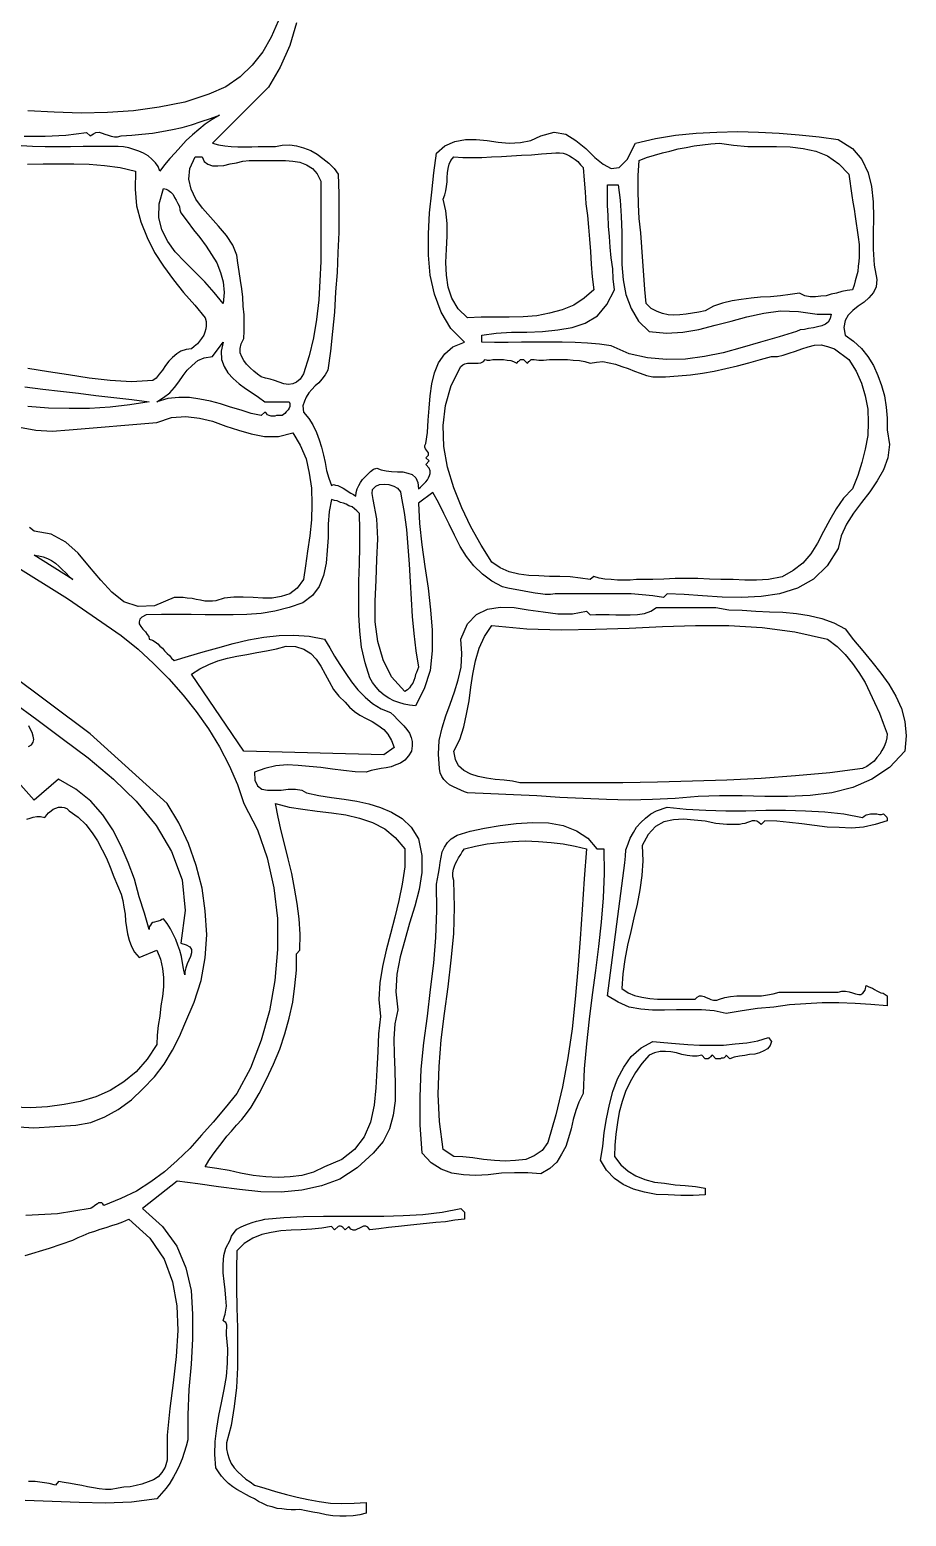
# Model space of a CAD drawing. Extents: x 0.03 to 7.84, y 0.03 to 7.4.
# Drawn here: x 6.176 to 7.837, y 1.417 to 4.234 of the extents above; entities that cross this region are included whole.
import ezdxf

# ---------------------------------------------------------------- set-up
doc = ezdxf.new("R2010")
doc.units = 0
doc.layers.add('1', color=7, linetype='Continuous')

msp = doc.modelspace()

# ---------------------------------------------------------------- linework, layer by layer
for points in [[(6.682, 4.247), (6.669, 4.204), (6.651, 4.163), (6.629, 4.125), (6.523, 4.019), (6.534, 4.016), (6.546, 4.014), (6.558, 4.013), (6.571, 4.012), (6.584, 4.012), (6.597, 4.012), (6.609, 4.013), (6.621, 4.013), (6.632, 4.013), (6.642, 4.013), (6.655, 4.015), (6.669, 4.016), (6.682, 4.014), (6.695, 4.01), (6.709, 4.005), (6.721, 3.998), (6.732, 3.99), (6.743, 3.981), (6.753, 3.971), (6.761, 3.96), (6.762, 3.923), (6.762, 3.887), (6.762, 3.85), (6.76, 3.812), (6.759, 3.774), (6.756, 3.737), (6.754, 3.699), (6.75, 3.662), (6.746, 3.625), (6.741, 3.589), (6.736, 3.58), (6.73, 3.572), (6.724, 3.565), (6.717, 3.559), (6.711, 3.552), (6.705, 3.546), (6.7, 3.538), (6.697, 3.53), (6.694, 3.521), (6.695, 3.509), (6.705, 3.497), (6.713, 3.485), (6.72, 3.471), (6.725, 3.457), (6.729, 3.443), (6.733, 3.428), (6.736, 3.414), (6.739, 3.399), (6.743, 3.384), (6.748, 3.37), (6.752, 3.372), (6.756, 3.371), (6.76, 3.37), (6.765, 3.368), (6.77, 3.365), (6.775, 3.362), (6.78, 3.359), (6.785, 3.356), (6.79, 3.353), (6.794, 3.35), (6.795, 3.357), (6.797, 3.364), (6.8, 3.37), (6.803, 3.376), (6.807, 3.382), (6.812, 3.387), (6.817, 3.392), (6.822, 3.397), (6.828, 3.401), (6.834, 3.403), (6.842, 3.4), (6.852, 3.398), (6.862, 3.397), (6.873, 3.396), (6.883, 3.396), (6.893, 3.394), (6.901, 3.391), (6.908, 3.385), (6.912, 3.376), (6.913, 3.364), (6.917, 3.367), (6.92, 3.37), (6.924, 3.374), (6.927, 3.377), (6.93, 3.381), (6.932, 3.385), (6.934, 3.389), (6.935, 3.393), (6.935, 3.398), (6.933, 3.403), (6.927, 3.41), (6.933, 3.417), (6.927, 3.423), (6.93, 3.426), (6.932, 3.428), (6.932, 3.43), (6.932, 3.432), (6.93, 3.435), (6.928, 3.437), (6.926, 3.44), (6.925, 3.443), (6.925, 3.446), (6.927, 3.45), (6.93, 3.471), (6.931, 3.494), (6.933, 3.517), (6.935, 3.54), (6.938, 3.563), (6.943, 3.584), (6.951, 3.603), (6.963, 3.62), (6.978, 3.633), (7, 3.642), (6.974, 3.668), (6.956, 3.699), (6.943, 3.733), (6.935, 3.769), (6.932, 3.807), (6.932, 3.847), (6.934, 3.887), (6.938, 3.926), (6.942, 3.963), (6.947, 4), (6.963, 4.014), (6.982, 4.022), (7.002, 4.026), (7.022, 4.026), (7.043, 4.024), (7.064, 4.021), (7.085, 4.019), (7.106, 4.02), (7.126, 4.024), (7.145, 4.033), (7.17, 4.04), (7.192, 4.036), (7.211, 4.024), (7.23, 4.009), (7.247, 3.992), (7.263, 3.979), (7.278, 3.971), (7.293, 3.973), (7.308, 3.988), (7.324, 4.019), (7.362, 4.028), (7.4, 4.034), (7.439, 4.038), (7.478, 4.04), (7.518, 4.041), (7.557, 4.04), (7.596, 4.038), (7.634, 4.035), (7.672, 4.031), (7.708, 4.026), (7.735, 4.009), (7.753, 3.988), (7.765, 3.963), (7.771, 3.937), (7.774, 3.908), (7.775, 3.878), (7.774, 3.848), (7.774, 3.818), (7.776, 3.788), (7.781, 3.761), (7.78, 3.747), (7.775, 3.736), (7.766, 3.726), (7.757, 3.718), (7.746, 3.71), (7.736, 3.702), (7.727, 3.693), (7.721, 3.683), (7.719, 3.67), (7.721, 3.655), (7.737, 3.644), (7.752, 3.63), (7.764, 3.615), (7.775, 3.598), (7.783, 3.579), (7.79, 3.56), (7.796, 3.54), (7.799, 3.519), (7.801, 3.498), (7.801, 3.476), (7.805, 3.448), (7.802, 3.423), (7.794, 3.4), (7.782, 3.379), (7.768, 3.358), (7.752, 3.338), (7.737, 3.318), (7.724, 3.297), (7.714, 3.275), (7.708, 3.251), (7.687, 3.218), (7.661, 3.193), (7.631, 3.176), (7.597, 3.165), (7.562, 3.16), (7.525, 3.158), (7.488, 3.159), (7.451, 3.161), (7.416, 3.164), (7.384, 3.165), (7.377, 3.158), (7.357, 3.161), (7.337, 3.163), (7.316, 3.165), (7.294, 3.165), (7.273, 3.165), (7.252, 3.165), (7.23, 3.165), (7.21, 3.165), (7.19, 3.165), (7.172, 3.165), (7.163, 3.164), (7.153, 3.164), (7.144, 3.165), (7.134, 3.166), (7.123, 3.168), (7.113, 3.17), (7.103, 3.172), (7.092, 3.174), (7.082, 3.176), (7.072, 3.178), (7.052, 3.189), (7.034, 3.202), (7.018, 3.218), (7.004, 3.236), (6.992, 3.255), (6.981, 3.276), (6.971, 3.297), (6.961, 3.317), (6.951, 3.338), (6.94, 3.357), (6.913, 3.337), (6.915, 3.298), (6.919, 3.258), (6.925, 3.217), (6.931, 3.176), (6.936, 3.135), (6.939, 3.096), (6.939, 3.057), (6.935, 3.02), (6.924, 2.985), (6.907, 2.953), (6.896, 2.954), (6.886, 2.956), (6.876, 2.959), (6.866, 2.962), (6.857, 2.967), (6.848, 2.973), (6.84, 2.98), (6.833, 2.988), (6.826, 2.997), (6.821, 3.006), (6.812, 3.034), (6.805, 3.064), (6.802, 3.094), (6.8, 3.125), (6.8, 3.157), (6.8, 3.189), (6.801, 3.222), (6.802, 3.254), (6.802, 3.286), (6.801, 3.317), (6.796, 3.322), (6.792, 3.326), (6.787, 3.33), (6.781, 3.332), (6.776, 3.335), (6.771, 3.337), (6.765, 3.338), (6.759, 3.341), (6.754, 3.342), (6.748, 3.344), (6.744, 3.321), (6.742, 3.297), (6.742, 3.272), (6.74, 3.247), (6.738, 3.223), (6.733, 3.2), (6.725, 3.179), (6.712, 3.162), (6.694, 3.148), (6.668, 3.139), (6.641, 3.132), (6.615, 3.128), (6.588, 3.126), (6.562, 3.125), (6.536, 3.125), (6.509, 3.125), (6.482, 3.126), (6.454, 3.126), (6.426, 3.126), (6.397, 3.125), (6.389, 3.121), (6.385, 3.117), (6.384, 3.112), (6.384, 3.108), (6.387, 3.103), (6.391, 3.098), (6.396, 3.093), (6.399, 3.088), (6.402, 3.084), (6.403, 3.079), (6.409, 3.077), (6.414, 3.074), (6.419, 3.07), (6.423, 3.066), (6.428, 3.062), (6.432, 3.057), (6.437, 3.052), (6.441, 3.048), (6.445, 3.043), (6.45, 3.039), (6.477, 3.047), (6.505, 3.055), (6.533, 3.063), (6.562, 3.071), (6.591, 3.078), (6.62, 3.083), (6.649, 3.086), (6.677, 3.087), (6.706, 3.085), (6.735, 3.079), (6.745, 3.063), (6.754, 3.047), (6.764, 3.031), (6.775, 3.014), (6.786, 2.998), (6.798, 2.983), (6.812, 2.969), (6.826, 2.957), (6.842, 2.947), (6.86, 2.94), (6.867, 2.934), (6.873, 2.927), (6.879, 2.921), (6.885, 2.915), (6.891, 2.908), (6.896, 2.901), (6.899, 2.893), (6.901, 2.885), (6.901, 2.877), (6.9, 2.867), (6.894, 2.858), (6.887, 2.85), (6.879, 2.844), (6.87, 2.841), (6.861, 2.837), (6.852, 2.835), (6.842, 2.834), (6.833, 2.832), (6.823, 2.83), (6.814, 2.827), (6.793, 2.828), (6.771, 2.83), (6.75, 2.833), (6.728, 2.836), (6.706, 2.838), (6.685, 2.84), (6.664, 2.841), (6.643, 2.839), (6.622, 2.834), (6.602, 2.827), (6.603, 2.812), (6.608, 2.801), (6.616, 2.795), (6.627, 2.793), (6.639, 2.793), (6.653, 2.793), (6.666, 2.795), (6.68, 2.795), (6.692, 2.793), (6.701, 2.788), (6.724, 2.783), (6.748, 2.779), (6.772, 2.776), (6.796, 2.772), (6.819, 2.767), (6.841, 2.76), (6.862, 2.751), (6.882, 2.739), (6.899, 2.723), (6.913, 2.701), (6.919, 2.669), (6.919, 2.637), (6.914, 2.605), (6.906, 2.573), (6.896, 2.541), (6.887, 2.509), (6.878, 2.477), (6.872, 2.444), (6.87, 2.411), (6.874, 2.377), (6.868, 2.35), (6.866, 2.322), (6.867, 2.293), (6.868, 2.263), (6.869, 2.233), (6.869, 2.204), (6.865, 2.177), (6.858, 2.151), (6.846, 2.127), (6.827, 2.105), (6.797, 2.077), (6.764, 2.056), (6.729, 2.043), (6.692, 2.035), (6.653, 2.031), (6.614, 2.032), (6.574, 2.036), (6.534, 2.041), (6.495, 2.047), (6.456, 2.052), (6.39, 2), (6.428, 1.966), (6.455, 1.929), (6.472, 1.888), (6.482, 1.845), (6.485, 1.8), (6.485, 1.753), (6.482, 1.705), (6.478, 1.657), (6.476, 1.609), (6.476, 1.562), (6.473, 1.55), (6.469, 1.538), (6.465, 1.526), (6.46, 1.514), (6.455, 1.503), (6.449, 1.492), (6.442, 1.48), (6.435, 1.47), (6.426, 1.46), (6.417, 1.45), (6.369, 1.444), (6.32, 1.442), (6.27, 1.443), (6.219, 1.445), (6.168, 1.447)], [(7.238, 3.125), (7.249, 3.126), (7.261, 3.126), (7.274, 3.126), (7.287, 3.125), (7.301, 3.125), (7.314, 3.125), (7.328, 3.126), (7.341, 3.128), (7.353, 3.132), (7.364, 3.139), (7.373, 3.139), (7.384, 3.139), (7.396, 3.139), (7.408, 3.139), (7.42, 3.139), (7.432, 3.139), (7.444, 3.139), (7.456, 3.139), (7.467, 3.139), (7.476, 3.139), (7.501, 3.135), (7.526, 3.134), (7.552, 3.132), (7.578, 3.131), (7.603, 3.13), (7.629, 3.128), (7.653, 3.124), (7.677, 3.118), (7.7, 3.11), (7.721, 3.099), (7.737, 3.078), (7.755, 3.057), (7.772, 3.036), (7.789, 3.015), (7.804, 2.994), (7.817, 2.971), (7.828, 2.948), (7.834, 2.923), (7.837, 2.896), (7.834, 2.867), (7.805, 2.836), (7.772, 2.814), (7.736, 2.798), (7.696, 2.788), (7.655, 2.783), (7.612, 2.781), (7.569, 2.781), (7.526, 2.782), (7.483, 2.782), (7.443, 2.781), (7.399, 2.777), (7.356, 2.775), (7.312, 2.774), (7.269, 2.775), (7.225, 2.777), (7.181, 2.779), (7.137, 2.782), (7.093, 2.784), (7.05, 2.786), (7.006, 2.788), (7, 2.79), (6.993, 2.793), (6.986, 2.796), (6.979, 2.799), (6.972, 2.803), (6.966, 2.808), (6.961, 2.813), (6.957, 2.819), (6.954, 2.826), (6.953, 2.834), (6.951, 2.861), (6.952, 2.887), (6.958, 2.911), (6.965, 2.934), (6.973, 2.956), (6.981, 2.979), (6.988, 3.002), (6.994, 3.026), (6.995, 3.052), (6.993, 3.079), (7.006, 3.108), (7.023, 3.126), (7.044, 3.136), (7.068, 3.14), (7.094, 3.139), (7.121, 3.135), (7.149, 3.131), (7.177, 3.127), (7.205, 3.127), (7.231, 3.132), (7.238, 3.125)], [(7.754, 2.741), (7.757, 2.744), (7.761, 2.746), (7.764, 2.747), (7.769, 2.748), (7.773, 2.748), (7.777, 2.748), (7.781, 2.748), (7.786, 2.747), (7.79, 2.747), (7.794, 2.748), (7.795, 2.747), (7.797, 2.745), (7.798, 2.744), (7.8, 2.742), (7.801, 2.74), (7.801, 2.739), (7.801, 2.737), (7.801, 2.735), (7.778, 2.728), (7.756, 2.723), (7.733, 2.721), (7.71, 2.722), (7.687, 2.723), (7.663, 2.726), (7.639, 2.729), (7.616, 2.732), (7.592, 2.734), (7.569, 2.735), (7.562, 2.728), (7.558, 2.732), (7.554, 2.734), (7.55, 2.735), (7.545, 2.735), (7.54, 2.733), (7.536, 2.732), (7.531, 2.73), (7.526, 2.729), (7.521, 2.728), (7.516, 2.728), (7.497, 2.728), (7.476, 2.73), (7.456, 2.734), (7.435, 2.736), (7.415, 2.738), (7.396, 2.737), (7.378, 2.733), (7.362, 2.724), (7.348, 2.709), (7.337, 2.688), (7.338, 2.659), (7.336, 2.631), (7.332, 2.604), (7.327, 2.577), (7.321, 2.551), (7.315, 2.525), (7.309, 2.499), (7.304, 2.472), (7.3, 2.445), (7.298, 2.417), (7.31, 2.409), (7.322, 2.404), (7.336, 2.401), (7.351, 2.398), (7.366, 2.397), (7.381, 2.397), (7.396, 2.397), (7.411, 2.397), (7.424, 2.397), (7.437, 2.397), (7.441, 2.401), (7.445, 2.403), (7.449, 2.403), (7.454, 2.402), (7.458, 2.4), (7.463, 2.398), (7.467, 2.396), (7.472, 2.395), (7.478, 2.395), (7.483, 2.397), (7.493, 2.4), (7.504, 2.402), (7.516, 2.403), (7.527, 2.403), (7.539, 2.403), (7.551, 2.403), (7.563, 2.403), (7.574, 2.405), (7.585, 2.407), (7.596, 2.41), (7.605, 2.41), (7.615, 2.41), (7.626, 2.41), (7.637, 2.41), (7.649, 2.41), (7.661, 2.41), (7.673, 2.41), (7.685, 2.41), (7.697, 2.41), (7.708, 2.41), (7.715, 2.412), (7.722, 2.412), (7.729, 2.411), (7.735, 2.409), (7.741, 2.407), (7.747, 2.406), (7.751, 2.406), (7.755, 2.408), (7.759, 2.414), (7.761, 2.423), (7.765, 2.421), (7.769, 2.419), (7.773, 2.418), (7.777, 2.415), (7.781, 2.413), (7.785, 2.411), (7.789, 2.409), (7.793, 2.408), (7.797, 2.406), (7.801, 2.403), (7.801, 2.384), (7.77, 2.387), (7.74, 2.389), (7.709, 2.39), (7.678, 2.39), (7.647, 2.388), (7.616, 2.386), (7.586, 2.382), (7.555, 2.379), (7.526, 2.375), (7.496, 2.37), (7.473, 2.375), (7.449, 2.377), (7.425, 2.377), (7.402, 2.377), (7.379, 2.376), (7.356, 2.376), (7.334, 2.378), (7.312, 2.382), (7.291, 2.391), (7.271, 2.403), (7.304, 2.655), (7.305, 2.668), (7.306, 2.68), (7.31, 2.691), (7.314, 2.702), (7.32, 2.713), (7.326, 2.723), (7.334, 2.732), (7.343, 2.74), (7.353, 2.748), (7.364, 2.754), (7.384, 2.761), (7.42, 2.757), (7.457, 2.755), (7.495, 2.754), (7.533, 2.754), (7.571, 2.755), (7.608, 2.755), (7.646, 2.754), (7.683, 2.752), (7.719, 2.748), (7.754, 2.741)], [(7.251, 2.682), (7.264, 2.682), (7.265, 2.635), (7.263, 2.589), (7.259, 2.543), (7.254, 2.497), (7.248, 2.451), (7.242, 2.405), (7.236, 2.359), (7.231, 2.312), (7.227, 2.265), (7.225, 2.218), (7.217, 2.202), (7.211, 2.186), (7.206, 2.169), (7.202, 2.151), (7.197, 2.134), (7.192, 2.118), (7.184, 2.103), (7.175, 2.088), (7.162, 2.076), (7.145, 2.066), (7.12, 2.068), (7.095, 2.068), (7.07, 2.067), (7.045, 2.064), (7.021, 2.063), (6.998, 2.064), (6.976, 2.067), (6.956, 2.075), (6.937, 2.087), (6.92, 2.105), (6.916, 2.159), (6.916, 2.212), (6.918, 2.264), (6.923, 2.314), (6.93, 2.365), (6.936, 2.415), (6.942, 2.465), (6.946, 2.514), (6.948, 2.565), (6.947, 2.615), (6.949, 2.625), (6.951, 2.635), (6.953, 2.646), (6.954, 2.656), (6.956, 2.666), (6.958, 2.676), (6.962, 2.685), (6.968, 2.694), (6.975, 2.701), (6.986, 2.708), (7.011, 2.715), (7.038, 2.721), (7.068, 2.726), (7.098, 2.73), (7.129, 2.732), (7.159, 2.731), (7.187, 2.726), (7.212, 2.716), (7.234, 2.702), (7.251, 2.682)], [(7.582, 2.317), (7.579, 2.309), (7.574, 2.303), (7.567, 2.299), (7.559, 2.295), (7.55, 2.293), (7.54, 2.292), (7.531, 2.29), (7.521, 2.289), (7.511, 2.287), (7.503, 2.284), (7.496, 2.291), (7.495, 2.289), (7.493, 2.287), (7.492, 2.286), (7.49, 2.285), (7.487, 2.285), (7.485, 2.284), (7.482, 2.284), (7.479, 2.284), (7.476, 2.284), (7.47, 2.291), (7.468, 2.29), (7.467, 2.288), (7.466, 2.287), (7.464, 2.286), (7.462, 2.284), (7.461, 2.284), (7.459, 2.284), (7.456, 2.284), (7.45, 2.291), (7.441, 2.289), (7.432, 2.289), (7.422, 2.29), (7.412, 2.292), (7.402, 2.295), (7.391, 2.297), (7.381, 2.298), (7.371, 2.298), (7.36, 2.295), (7.35, 2.291), (7.336, 2.275), (7.324, 2.258), (7.314, 2.24), (7.305, 2.222), (7.299, 2.203), (7.293, 2.183), (7.29, 2.163), (7.287, 2.141), (7.285, 2.12), (7.284, 2.099), (7.296, 2.083), (7.31, 2.071), (7.325, 2.062), (7.342, 2.055), (7.36, 2.05), (7.379, 2.048), (7.399, 2.045), (7.418, 2.044), (7.438, 2.042), (7.456, 2.039), (7.456, 2.026), (7.433, 2.025), (7.41, 2.025), (7.386, 2.026), (7.363, 2.027), (7.341, 2.031), (7.32, 2.037), (7.301, 2.046), (7.284, 2.057), (7.269, 2.073), (7.258, 2.092), (7.262, 2.118), (7.265, 2.144), (7.269, 2.17), (7.275, 2.197), (7.281, 2.222), (7.29, 2.246), (7.302, 2.268), (7.316, 2.288), (7.335, 2.305), (7.357, 2.317), (7.378, 2.315), (7.4, 2.313), (7.423, 2.311), (7.445, 2.31), (7.468, 2.31), (7.491, 2.31), (7.513, 2.312), (7.535, 2.314), (7.556, 2.318), (7.576, 2.324), (7.582, 2.317)], [(7, 1.993), (7, 1.98), (6.982, 1.978), (6.964, 1.975), (6.946, 1.974), (6.928, 1.972), (6.91, 1.97), (6.892, 1.968), (6.875, 1.966), (6.856, 1.964), (6.838, 1.962), (6.821, 1.96), (6.817, 1.965), (6.813, 1.967), (6.809, 1.967), (6.805, 1.965), (6.801, 1.963), (6.797, 1.961), (6.793, 1.959), (6.789, 1.959), (6.785, 1.961), (6.781, 1.966), (6.774, 1.96), (6.773, 1.961), (6.771, 1.963), (6.77, 1.964), (6.769, 1.965), (6.767, 1.966), (6.765, 1.967), (6.763, 1.967), (6.761, 1.966), (6.754, 1.96), (6.748, 1.966), (6.73, 1.963), (6.711, 1.961), (6.691, 1.96), (6.672, 1.959), (6.652, 1.958), (6.634, 1.955), (6.616, 1.951), (6.599, 1.944), (6.583, 1.934), (6.569, 1.92), (6.568, 1.885), (6.568, 1.849), (6.569, 1.812), (6.57, 1.774), (6.57, 1.737), (6.57, 1.699), (6.568, 1.661), (6.564, 1.625), (6.558, 1.589), (6.549, 1.556), (6.549, 1.545), (6.551, 1.536), (6.554, 1.526), (6.558, 1.517), (6.564, 1.509), (6.571, 1.501), (6.578, 1.494), (6.586, 1.487), (6.594, 1.482), (6.602, 1.476), (6.622, 1.47), (6.642, 1.464), (6.663, 1.458), (6.683, 1.453), (6.704, 1.449), (6.725, 1.445), (6.746, 1.442), (6.768, 1.441), (6.791, 1.442), (6.814, 1.443), (6.814, 1.423), (6.802, 1.42), (6.789, 1.418), (6.776, 1.417), (6.764, 1.417), (6.751, 1.418), (6.738, 1.42), (6.725, 1.423), (6.713, 1.425), (6.7, 1.427), (6.688, 1.43), (6.68, 1.429), (6.672, 1.429), (6.663, 1.43), (6.654, 1.431), (6.645, 1.432), (6.636, 1.435), (6.627, 1.437), (6.618, 1.441), (6.61, 1.445), (6.602, 1.45), (6.594, 1.454), (6.586, 1.458), (6.577, 1.463), (6.569, 1.468), (6.561, 1.473), (6.553, 1.479), (6.546, 1.486), (6.54, 1.493), (6.534, 1.501), (6.529, 1.509), (6.527, 1.534), (6.528, 1.559), (6.531, 1.584), (6.535, 1.608), (6.54, 1.632), (6.545, 1.657), (6.549, 1.682), (6.551, 1.707), (6.552, 1.734), (6.549, 1.761), (6.549, 1.764), (6.549, 1.767), (6.549, 1.77), (6.55, 1.773), (6.55, 1.776), (6.55, 1.779), (6.549, 1.781), (6.548, 1.784), (6.545, 1.786), (6.543, 1.788), (6.547, 1.8), (6.549, 1.815), (6.548, 1.83), (6.547, 1.846), (6.545, 1.862), (6.543, 1.878), (6.543, 1.894), (6.544, 1.911), (6.548, 1.925), (6.556, 1.94), (6.559, 1.948), (6.564, 1.955), (6.569, 1.961), (6.576, 1.965), (6.583, 1.968), (6.591, 1.971), (6.598, 1.974), (6.606, 1.976), (6.615, 1.978), (6.622, 1.98), (6.658, 1.983), (6.695, 1.985), (6.733, 1.986), (6.771, 1.986), (6.809, 1.986), (6.847, 1.986), (6.884, 1.987), (6.921, 1.989), (6.958, 1.993), (6.993, 2), (7, 1.993)]]:
    msp.add_lwpolyline(points)
at = {"layer": '1'}
for points in [[(6.647, 4.25), (6.634, 4.22), (6.618, 4.192), (6.598, 4.167), (6.575, 4.145), (6.548, 4.126), (6.516, 4.112), (6.47, 4.097), (6.422, 4.087), (6.373, 4.08), (6.324, 4.077), (6.274, 4.076), (6.223, 4.078), (6.173, 4.08)], [(6.536, 4.072), (6.522, 4.064), (6.509, 4.055), (6.497, 4.045), (6.485, 4.035), (6.473, 4.024), (6.463, 4.013), (6.452, 4.001), (6.442, 3.99), (6.432, 3.978), (6.423, 3.966), (6.42, 3.975), (6.415, 3.982), (6.408, 3.989), (6.401, 3.995), (6.392, 4), (6.383, 4.004), (6.374, 4.007), (6.364, 4.01), (6.354, 4.012), (6.344, 4.013), (6.323, 4.013), (6.301, 4.013), (6.278, 4.013), (6.254, 4.012), (6.23, 4.012), (6.206, 4.012), (6.182, 4.013), (6.16, 4.014)], [(6.166, 4.032), (6.206, 4.032), (6.245, 4.034), (6.284, 4.039), (6.291, 4.033), (6.297, 4.037), (6.302, 4.039), (6.308, 4.04), (6.314, 4.038), (6.319, 4.036), (6.325, 4.034), (6.331, 4.032), (6.337, 4.031), (6.343, 4.031), (6.35, 4.033), (6.37, 4.034), (6.389, 4.036), (6.409, 4.038), (6.427, 4.041), (6.447, 4.045), (6.465, 4.049), (6.483, 4.054), (6.501, 4.06), (6.519, 4.066), (6.536, 4.072)], [(7.225, 3.973), (7.227, 3.949), (7.229, 3.927), (7.23, 3.904), (7.233, 3.882), (7.235, 3.86), (7.237, 3.837), (7.239, 3.814), (7.24, 3.79), (7.242, 3.766), (7.245, 3.741), (7.227, 3.725), (7.207, 3.712), (7.185, 3.703), (7.161, 3.697), (7.137, 3.692), (7.111, 3.69), (7.085, 3.689), (7.058, 3.689), (7.032, 3.689), (7.006, 3.688), (6.988, 3.705), (6.976, 3.725), (6.969, 3.746), (6.966, 3.769), (6.965, 3.793), (6.966, 3.818), (6.967, 3.843), (6.967, 3.867), (6.965, 3.891), (6.96, 3.913), (6.963, 3.921), (6.965, 3.929), (6.966, 3.937), (6.967, 3.946), (6.967, 3.954), (6.968, 3.963), (6.969, 3.971), (6.971, 3.979), (6.974, 3.986), (6.98, 3.993), (6.997, 3.992), (7.014, 3.992), (7.033, 3.992), (7.051, 3.993), (7.07, 3.994), (7.089, 3.995), (7.108, 3.996), (7.127, 3.997), (7.146, 3.999), (7.165, 4), (7.173, 4.001), (7.18, 4.001), (7.187, 4), (7.193, 3.998), (7.199, 3.995), (7.204, 3.992), (7.21, 3.988), (7.215, 3.984), (7.22, 3.978), (7.225, 3.973)], [(7.728, 3.96), (7.73, 3.947), (7.732, 3.933), (7.734, 3.92), (7.736, 3.907), (7.738, 3.894), (7.74, 3.88), (7.742, 3.867), (7.744, 3.854), (7.746, 3.841), (7.748, 3.827), (7.748, 3.82), (7.748, 3.812), (7.748, 3.803), (7.747, 3.795), (7.746, 3.786), (7.745, 3.776), (7.743, 3.767), (7.74, 3.758), (7.738, 3.75), (7.735, 3.741), (7.725, 3.74), (7.715, 3.738), (7.705, 3.735), (7.695, 3.733), (7.685, 3.73), (7.675, 3.729), (7.665, 3.728), (7.655, 3.728), (7.645, 3.73), (7.635, 3.735), (7.617, 3.732), (7.599, 3.73), (7.58, 3.728), (7.561, 3.727), (7.543, 3.725), (7.524, 3.723), (7.507, 3.72), (7.489, 3.716), (7.472, 3.71), (7.456, 3.701), (7.444, 3.699), (7.432, 3.697), (7.42, 3.695), (7.408, 3.694), (7.397, 3.693), (7.386, 3.694), (7.375, 3.696), (7.365, 3.7), (7.354, 3.706), (7.344, 3.715), (7.342, 3.742), (7.34, 3.769), (7.338, 3.795), (7.336, 3.822), (7.334, 3.849), (7.331, 3.876), (7.33, 3.903), (7.329, 3.93), (7.329, 3.958), (7.331, 3.986), (7.345, 3.992), (7.36, 3.996), (7.375, 4.001), (7.389, 4.004), (7.405, 4.008), (7.42, 4.011), (7.435, 4.014), (7.451, 4.016), (7.467, 4.018), (7.483, 4.019), (7.51, 4.015), (7.537, 4.013), (7.564, 4.013), (7.591, 4.013), (7.617, 4.012), (7.642, 4.009), (7.666, 4.004), (7.688, 3.995), (7.709, 3.98), (7.728, 3.96)], [(6.172, 3.979), (6.202, 3.98), (6.231, 3.98), (6.26, 3.98), (6.289, 3.979), (6.318, 3.977), (6.348, 3.973), (6.377, 3.966), (6.376, 3.932), (6.379, 3.9), (6.387, 3.87), (6.399, 3.84), (6.413, 3.812), (6.43, 3.786), (6.449, 3.76), (6.468, 3.736), (6.489, 3.712), (6.509, 3.688), (6.511, 3.681), (6.511, 3.673), (6.51, 3.667), (6.508, 3.661), (6.506, 3.655), (6.502, 3.649), (6.498, 3.644), (6.494, 3.639), (6.488, 3.634), (6.483, 3.629), (6.473, 3.628), (6.463, 3.625), (6.455, 3.62), (6.447, 3.613), (6.44, 3.606), (6.434, 3.598), (6.428, 3.589), (6.422, 3.581), (6.416, 3.574), (6.41, 3.569), (6.369, 3.567), (6.329, 3.569), (6.289, 3.574), (6.25, 3.58), (6.212, 3.586), (6.173, 3.592)], [(6.503, 3.993), (6.507, 3.984), (6.514, 3.979), (6.523, 3.976), (6.533, 3.976), (6.544, 3.977), (6.556, 3.98), (6.568, 3.982), (6.58, 3.985), (6.592, 3.986), (6.602, 3.986), (6.616, 3.986), (6.631, 3.986), (6.646, 3.986), (6.661, 3.986), (6.675, 3.985), (6.688, 3.983), (6.701, 3.978), (6.712, 3.971), (6.721, 3.961), (6.728, 3.947), (6.728, 3.909), (6.728, 3.871), (6.728, 3.833), (6.728, 3.795), (6.726, 3.758), (6.724, 3.722), (6.72, 3.685), (6.714, 3.65), (6.706, 3.616), (6.695, 3.582), (6.689, 3.572), (6.682, 3.566), (6.675, 3.563), (6.667, 3.562), (6.658, 3.563), (6.649, 3.566), (6.64, 3.569), (6.632, 3.572), (6.623, 3.574), (6.615, 3.576), (6.608, 3.581), (6.601, 3.587), (6.594, 3.593), (6.587, 3.6), (6.582, 3.607), (6.578, 3.614), (6.575, 3.622), (6.575, 3.63), (6.577, 3.639), (6.582, 3.649), (6.583, 3.663), (6.583, 3.679), (6.583, 3.694), (6.581, 3.71), (6.58, 3.727), (6.578, 3.743), (6.576, 3.759), (6.573, 3.776), (6.571, 3.792), (6.569, 3.807), (6.561, 3.826), (6.549, 3.844), (6.534, 3.862), (6.519, 3.879), (6.504, 3.896), (6.491, 3.913), (6.482, 3.932), (6.478, 3.951), (6.48, 3.971), (6.49, 3.993), (6.503, 3.993)], [(6.463, 3.887), (6.475, 3.871), (6.487, 3.855), (6.499, 3.84), (6.511, 3.824), (6.521, 3.808), (6.531, 3.792), (6.538, 3.774), (6.543, 3.756), (6.545, 3.736), (6.543, 3.715), (6.526, 3.736), (6.508, 3.756), (6.489, 3.775), (6.47, 3.794), (6.452, 3.813), (6.438, 3.833), (6.427, 3.855), (6.421, 3.878), (6.422, 3.904), (6.43, 3.933), (6.435, 3.932), (6.439, 3.93), (6.444, 3.926), (6.448, 3.922), (6.451, 3.916), (6.454, 3.911), (6.457, 3.905), (6.46, 3.899), (6.461, 3.893), (6.463, 3.887)], [(7.291, 3.94), (7.295, 3.911), (7.297, 3.881), (7.298, 3.85), (7.298, 3.82), (7.298, 3.789), (7.301, 3.76), (7.306, 3.732), (7.316, 3.706), (7.33, 3.682), (7.35, 3.662), (7.383, 3.659), (7.414, 3.661), (7.444, 3.666), (7.475, 3.674), (7.505, 3.682), (7.535, 3.69), (7.567, 3.697), (7.599, 3.701), (7.633, 3.7), (7.668, 3.695), (7.695, 3.695), (7.693, 3.687), (7.689, 3.68), (7.684, 3.676), (7.677, 3.673), (7.669, 3.671), (7.661, 3.669), (7.652, 3.668), (7.644, 3.666), (7.636, 3.665), (7.629, 3.662), (7.596, 3.652), (7.561, 3.642), (7.526, 3.632), (7.49, 3.622), (7.455, 3.615), (7.419, 3.61), (7.383, 3.609), (7.347, 3.612), (7.312, 3.62), (7.278, 3.635), (7.256, 3.638), (7.233, 3.64), (7.21, 3.641), (7.185, 3.642), (7.16, 3.642), (7.134, 3.642), (7.108, 3.642), (7.083, 3.641), (7.057, 3.641), (7.033, 3.642), (7.033, 3.655), (7.06, 3.659), (7.089, 3.661), (7.118, 3.661), (7.148, 3.662), (7.177, 3.665), (7.204, 3.67), (7.229, 3.678), (7.252, 3.692), (7.27, 3.713), (7.284, 3.741), (7.282, 3.762), (7.281, 3.781), (7.278, 3.802), (7.276, 3.822), (7.275, 3.842), (7.273, 3.862), (7.272, 3.882), (7.271, 3.901), (7.271, 3.921), (7.271, 3.94), (7.291, 3.94)], [(6.622, 3.529), (6.668, 3.529), (6.669, 3.526), (6.669, 3.523), (6.669, 3.52), (6.668, 3.517), (6.666, 3.514), (6.664, 3.512), (6.662, 3.51), (6.66, 3.507), (6.657, 3.505), (6.655, 3.503), (6.652, 3.503), (6.648, 3.503), (6.644, 3.503), (6.641, 3.502), (6.637, 3.502), (6.634, 3.502), (6.63, 3.503), (6.627, 3.504), (6.625, 3.507), (6.622, 3.509), (6.615, 3.503), (6.596, 3.507), (6.577, 3.513), (6.557, 3.519), (6.538, 3.525), (6.519, 3.53), (6.499, 3.534), (6.479, 3.537), (6.459, 3.537), (6.438, 3.535), (6.417, 3.529), (6.43, 3.537), (6.442, 3.546), (6.451, 3.556), (6.459, 3.567), (6.467, 3.579), (6.475, 3.589), (6.484, 3.598), (6.495, 3.607), (6.507, 3.612), (6.523, 3.615), (6.543, 3.642), (6.539, 3.625), (6.54, 3.609), (6.545, 3.596), (6.552, 3.584), (6.562, 3.573), (6.573, 3.563), (6.585, 3.554), (6.598, 3.546), (6.61, 3.538), (6.622, 3.529)], [(7.728, 3.609), (7.742, 3.587), (7.752, 3.564), (7.759, 3.54), (7.764, 3.515), (7.765, 3.49), (7.764, 3.465), (7.759, 3.439), (7.753, 3.414), (7.745, 3.389), (7.735, 3.364), (7.718, 3.346), (7.704, 3.326), (7.692, 3.305), (7.68, 3.283), (7.669, 3.261), (7.656, 3.241), (7.641, 3.223), (7.623, 3.209), (7.602, 3.197), (7.576, 3.192), (7.553, 3.191), (7.531, 3.191), (7.509, 3.192), (7.486, 3.192), (7.464, 3.193), (7.442, 3.194), (7.42, 3.194), (7.399, 3.194), (7.378, 3.193), (7.357, 3.192), (7.348, 3.192), (7.337, 3.192), (7.326, 3.192), (7.314, 3.191), (7.302, 3.191), (7.29, 3.191), (7.278, 3.192), (7.266, 3.193), (7.255, 3.195), (7.245, 3.198), (7.238, 3.192), (7.22, 3.195), (7.2, 3.197), (7.181, 3.198), (7.161, 3.198), (7.141, 3.199), (7.122, 3.2), (7.103, 3.202), (7.085, 3.207), (7.068, 3.214), (7.052, 3.225), (7.032, 3.257), (7.012, 3.292), (6.995, 3.328), (6.98, 3.366), (6.968, 3.405), (6.961, 3.444), (6.96, 3.484), (6.964, 3.522), (6.975, 3.56), (6.993, 3.596), (6.997, 3.599), (7.001, 3.601), (7.006, 3.602), (7.011, 3.602), (7.016, 3.602), (7.021, 3.602), (7.026, 3.602), (7.031, 3.603), (7.036, 3.605), (7.039, 3.609), (7.043, 3.608), (7.048, 3.608), (7.054, 3.609), (7.061, 3.609), (7.067, 3.609), (7.074, 3.609), (7.081, 3.608), (7.088, 3.607), (7.093, 3.605), (7.099, 3.602), (7.1, 3.603), (7.102, 3.605), (7.103, 3.606), (7.105, 3.608), (7.106, 3.609), (7.108, 3.609), (7.11, 3.609), (7.112, 3.609), (7.119, 3.602), (7.12, 3.603), (7.122, 3.605), (7.123, 3.606), (7.125, 3.608), (7.126, 3.609), (7.128, 3.609), (7.13, 3.609), (7.132, 3.609), (7.141, 3.608), (7.15, 3.608), (7.161, 3.609), (7.172, 3.609), (7.183, 3.609), (7.195, 3.609), (7.206, 3.608), (7.218, 3.607), (7.228, 3.605), (7.238, 3.602), (7.25, 3.604), (7.262, 3.605), (7.274, 3.603), (7.286, 3.6), (7.298, 3.596), (7.31, 3.592), (7.322, 3.587), (7.333, 3.583), (7.345, 3.579), (7.357, 3.576), (7.381, 3.576), (7.405, 3.578), (7.428, 3.58), (7.451, 3.583), (7.473, 3.587), (7.495, 3.592), (7.517, 3.597), (7.539, 3.603), (7.561, 3.609), (7.582, 3.615), (7.593, 3.615), (7.604, 3.617), (7.615, 3.621), (7.627, 3.625), (7.639, 3.629), (7.651, 3.633), (7.663, 3.636), (7.676, 3.637), (7.688, 3.634), (7.701, 3.629), (7.728, 3.609)], [(6.167, 3.557), (6.201, 3.553), (6.235, 3.549), (6.269, 3.545), (6.302, 3.541), (6.336, 3.537), (6.37, 3.533), (6.403, 3.529)], [(6.403, 3.529), (6.366, 3.523), (6.329, 3.519), (6.29, 3.516), (6.251, 3.516), (6.212, 3.517), (6.173, 3.52)], [(6.417, 3.49), (6.445, 3.499), (6.472, 3.501), (6.498, 3.498), (6.523, 3.492), (6.548, 3.483), (6.572, 3.475), (6.596, 3.468), (6.621, 3.463), (6.648, 3.463), (6.675, 3.47), (6.689, 3.447), (6.7, 3.421), (6.706, 3.394), (6.71, 3.365), (6.711, 3.335), (6.71, 3.305), (6.707, 3.275), (6.703, 3.246), (6.699, 3.218), (6.695, 3.192), (6.683, 3.176), (6.669, 3.165), (6.653, 3.16), (6.636, 3.157), (6.618, 3.157), (6.6, 3.158), (6.581, 3.159), (6.563, 3.159), (6.545, 3.157), (6.529, 3.152), (6.523, 3.151), (6.516, 3.151), (6.508, 3.151), (6.5, 3.153), (6.492, 3.154), (6.484, 3.156), (6.475, 3.157), (6.467, 3.158), (6.459, 3.158), (6.45, 3.158), (6.413, 3.142), (6.382, 3.141), (6.355, 3.15), (6.332, 3.168), (6.311, 3.191), (6.29, 3.216), (6.268, 3.242), (6.245, 3.263), (6.217, 3.278), (6.185, 3.284), (6.176, 3.291)], [(6.157, 3.481), (6.188, 3.475), (6.219, 3.473), (6.251, 3.476), (6.417, 3.49)], [(6.88, 3.35), (6.886, 3.319), (6.89, 3.287), (6.893, 3.254), (6.895, 3.221), (6.897, 3.188), (6.899, 3.155), (6.901, 3.122), (6.904, 3.09), (6.908, 3.057), (6.913, 3.026), (6.911, 3.021), (6.909, 3.016), (6.907, 3.012), (6.906, 3.006), (6.904, 3.001), (6.902, 2.996), (6.899, 2.992), (6.896, 2.987), (6.892, 2.983), (6.887, 2.98), (6.862, 3.008), (6.846, 3.04), (6.836, 3.075), (6.831, 3.112), (6.831, 3.151), (6.833, 3.191), (6.834, 3.23), (6.836, 3.269), (6.834, 3.307), (6.827, 3.344), (6.825, 3.355), (6.826, 3.363), (6.832, 3.369), (6.839, 3.372), (6.848, 3.373), (6.857, 3.372), (6.866, 3.369), (6.873, 3.365), (6.879, 3.358), (6.88, 3.35)], [(6.144, 3.221), (6.248, 3.156), (6.35, 3.086), (6.382, 3.06), (6.411, 3.033), (6.44, 3.004), (6.467, 2.973), (6.492, 2.942), (6.515, 2.909), (6.536, 2.875), (6.554, 2.84), (6.57, 2.804), (6.582, 2.768), (6.608, 2.718), (6.626, 2.665), (6.639, 2.608), (6.646, 2.55), (6.646, 2.491), (6.641, 2.432), (6.631, 2.375), (6.615, 2.319), (6.595, 2.266), (6.569, 2.218), (6.547, 2.191), (6.524, 2.164), (6.502, 2.139), (6.48, 2.114), (6.456, 2.091), (6.432, 2.07), (6.406, 2.051), (6.379, 2.033), (6.349, 2.019), (6.317, 2.006), (6.315, 2.009), (6.313, 2.011), (6.31, 2.011), (6.307, 2.011), (6.305, 2.009), (6.302, 2.007), (6.299, 2.005), (6.296, 2.003), (6.293, 2.001), (6.291, 2), (6.229, 1.99), (6.169, 1.987)], [(6.258, 3.192), (6.185, 3.238), (6.194, 3.237), (6.202, 3.235), (6.21, 3.232), (6.218, 3.228), (6.225, 3.223), (6.232, 3.217), (6.238, 3.211), (6.245, 3.205), (6.251, 3.198), (6.258, 3.192)], [(7.688, 3.079), (7.706, 3.065), (7.721, 3.05), (7.735, 3.033), (7.747, 3.016), (7.759, 2.997), (7.768, 2.978), (7.777, 2.959), (7.786, 2.939), (7.793, 2.92), (7.801, 2.9), (7.8, 2.892), (7.798, 2.884), (7.795, 2.876), (7.791, 2.868), (7.787, 2.861), (7.781, 2.855), (7.776, 2.848), (7.769, 2.843), (7.762, 2.838), (7.754, 2.834), (7.692, 2.826), (7.627, 2.82), (7.562, 2.815), (7.497, 2.812), (7.432, 2.81), (7.366, 2.808), (7.3, 2.807), (7.235, 2.807), (7.17, 2.807), (7.105, 2.807), (7.091, 2.81), (7.075, 2.812), (7.058, 2.813), (7.042, 2.816), (7.026, 2.819), (7.012, 2.823), (6.999, 2.83), (6.989, 2.839), (6.983, 2.851), (6.98, 2.867), (6.991, 2.889), (6.999, 2.913), (7.004, 2.937), (7.009, 2.962), (7.012, 2.988), (7.016, 3.013), (7.021, 3.038), (7.028, 3.062), (7.038, 3.084), (7.052, 3.105), (7.118, 3.099), (7.183, 3.097), (7.248, 3.098), (7.312, 3.1), (7.375, 3.103), (7.438, 3.105), (7.501, 3.105), (7.564, 3.101), (7.626, 3.093), (7.688, 3.079)], [(6.774, 2.96), (6.782, 2.95), (6.792, 2.942), (6.802, 2.935), (6.814, 2.929), (6.825, 2.923), (6.836, 2.916), (6.847, 2.908), (6.855, 2.899), (6.862, 2.887), (6.867, 2.874), (6.847, 2.86), (6.582, 2.867), (6.483, 3.013), (6.499, 3.023), (6.516, 3.031), (6.533, 3.038), (6.551, 3.043), (6.569, 3.047), (6.588, 3.05), (6.607, 3.054), (6.625, 3.057), (6.644, 3.061), (6.662, 3.066), (6.68, 3.065), (6.696, 3.06), (6.709, 3.052), (6.719, 3.041), (6.728, 3.028), (6.736, 3.013), (6.744, 2.999), (6.752, 2.984), (6.762, 2.971), (6.774, 2.96)], [(6.108, 2.158), (6.184, 2.153), (6.264, 2.158), (6.292, 2.163), (6.319, 2.174), (6.344, 2.188), (6.369, 2.206), (6.391, 2.227), (6.413, 2.25), (6.431, 2.274), (6.447, 2.3), (6.46, 2.326), (6.47, 2.35), (6.488, 2.391), (6.501, 2.432), (6.509, 2.475), (6.512, 2.519), (6.509, 2.564), (6.503, 2.607), (6.492, 2.65), (6.477, 2.692), (6.459, 2.731), (6.437, 2.768), (6.291, 2.9), (6.138, 3.014)], [(6.145, 2.96), (6.19, 2.927), (6.238, 2.891), (6.287, 2.854), (6.335, 2.814), (6.378, 2.772), (6.416, 2.726), (6.445, 2.677), (6.465, 2.623), (6.471, 2.565), (6.463, 2.503), (6.473, 2.5), (6.48, 2.496), (6.483, 2.491), (6.483, 2.485), (6.481, 2.478), (6.478, 2.471), (6.475, 2.464), (6.472, 2.456), (6.47, 2.449), (6.47, 2.443), (6.468, 2.455), (6.466, 2.466), (6.464, 2.478), (6.461, 2.489), (6.457, 2.499), (6.453, 2.51), (6.448, 2.52), (6.443, 2.53), (6.437, 2.54), (6.43, 2.549), (6.427, 2.548), (6.424, 2.546), (6.42, 2.545), (6.417, 2.544), (6.413, 2.543), (6.41, 2.542), (6.407, 2.54), (6.405, 2.537), (6.403, 2.534), (6.403, 2.529), (6.394, 2.56), (6.384, 2.591), (6.375, 2.624), (6.363, 2.656), (6.35, 2.687), (6.334, 2.718), (6.315, 2.746), (6.292, 2.772), (6.264, 2.795), (6.231, 2.814), (6.185, 2.774), (6.119, 2.847)], [(6.174, 2.876), (6.18, 2.879), (6.183, 2.884), (6.184, 2.889), (6.183, 2.895), (6.181, 2.902), (6.178, 2.908), (6.175, 2.915)], [(6.171, 2.738), (6.177, 2.74), (6.183, 2.742), (6.19, 2.743), (6.197, 2.743), (6.205, 2.741), (6.209, 2.746), (6.212, 2.75), (6.217, 2.754), (6.221, 2.757), (6.226, 2.759), (6.231, 2.761), (6.237, 2.761), (6.242, 2.76), (6.247, 2.758), (6.251, 2.754), (6.268, 2.742), (6.283, 2.728), (6.295, 2.712), (6.305, 2.697), (6.314, 2.68), (6.322, 2.664), (6.329, 2.647), (6.336, 2.629), (6.343, 2.612), (6.35, 2.596)], [(6.887, 2.682), (6.887, 2.648), (6.882, 2.615), (6.876, 2.584), (6.868, 2.552), (6.86, 2.521), (6.852, 2.49), (6.845, 2.459), (6.84, 2.428), (6.838, 2.396), (6.841, 2.364), (6.837, 2.331), (6.836, 2.298), (6.834, 2.263), (6.832, 2.229), (6.829, 2.196), (6.822, 2.164), (6.81, 2.136), (6.792, 2.112), (6.768, 2.093), (6.735, 2.079), (6.714, 2.069), (6.692, 2.063), (6.67, 2.06), (6.647, 2.059), (6.624, 2.06), (6.6, 2.063), (6.576, 2.067), (6.554, 2.072), (6.531, 2.076), (6.509, 2.079), (6.516, 2.091), (6.524, 2.103), (6.532, 2.114), (6.541, 2.125), (6.55, 2.137), (6.559, 2.147), (6.568, 2.158), (6.578, 2.169), (6.587, 2.18), (6.596, 2.192), (6.611, 2.218), (6.625, 2.245), (6.638, 2.274), (6.65, 2.302), (6.66, 2.331), (6.668, 2.361), (6.675, 2.391), (6.679, 2.422), (6.682, 2.452), (6.682, 2.483), (6.688, 2.49), (6.689, 2.52), (6.687, 2.549), (6.683, 2.578), (6.678, 2.607), (6.673, 2.635), (6.666, 2.663), (6.66, 2.689), (6.653, 2.716), (6.647, 2.742), (6.642, 2.768), (6.668, 2.761), (6.694, 2.757), (6.721, 2.753), (6.748, 2.75), (6.775, 2.746), (6.801, 2.74), (6.826, 2.732), (6.849, 2.72), (6.869, 2.703), (6.887, 2.682)], [(7.231, 2.682), (7.227, 2.625), (7.223, 2.567), (7.219, 2.511), (7.215, 2.454), (7.21, 2.397), (7.204, 2.341), (7.196, 2.286), (7.186, 2.231), (7.173, 2.178), (7.158, 2.125), (7.147, 2.11), (7.132, 2.1), (7.116, 2.093), (7.097, 2.091), (7.077, 2.09), (7.057, 2.091), (7.036, 2.093), (7.016, 2.096), (6.997, 2.098), (6.98, 2.099), (6.96, 2.112), (6.953, 2.165), (6.95, 2.217), (6.952, 2.269), (6.956, 2.32), (6.962, 2.37), (6.969, 2.42), (6.975, 2.471), (6.98, 2.521), (6.981, 2.571), (6.98, 2.622), (6.978, 2.629), (6.978, 2.636), (6.979, 2.643), (6.981, 2.649), (6.983, 2.654), (6.986, 2.66), (6.989, 2.665), (6.993, 2.671), (6.996, 2.676), (7, 2.682), (7.021, 2.687), (7.043, 2.691), (7.067, 2.694), (7.091, 2.696), (7.115, 2.697), (7.14, 2.696), (7.164, 2.694), (7.187, 2.691), (7.21, 2.687), (7.231, 2.682)], [(6.35, 2.596), (6.353, 2.584), (6.355, 2.571), (6.357, 2.558), (6.358, 2.545), (6.36, 2.533), (6.362, 2.521), (6.365, 2.509), (6.369, 2.497), (6.375, 2.486), (6.384, 2.476), (6.417, 2.49), (6.424, 2.473), (6.428, 2.455), (6.43, 2.438), (6.43, 2.42), (6.428, 2.402), (6.425, 2.384), (6.423, 2.365), (6.42, 2.347), (6.418, 2.329), (6.417, 2.311), (6.399, 2.283), (6.378, 2.259), (6.355, 2.24), (6.329, 2.224), (6.302, 2.212), (6.272, 2.203), (6.242, 2.197), (6.21, 2.193), (6.178, 2.191), (6.145, 2.192)], [(6.168, 1.911), (6.214, 1.925), (6.258, 1.94), (6.268, 1.945), (6.278, 1.949), (6.289, 1.954), (6.3, 1.957), (6.31, 1.961), (6.321, 1.964), (6.332, 1.968), (6.343, 1.971), (6.353, 1.975), (6.364, 1.98), (6.404, 1.944), (6.431, 1.904), (6.447, 1.861), (6.455, 1.816), (6.457, 1.769), (6.454, 1.72), (6.448, 1.67), (6.442, 1.621), (6.437, 1.571), (6.437, 1.523)], [(6.437, 1.523), (6.433, 1.51), (6.427, 1.5), (6.42, 1.492), (6.411, 1.486), (6.401, 1.482), (6.389, 1.478), (6.378, 1.475), (6.367, 1.473), (6.355, 1.472), (6.344, 1.47), (6.331, 1.468), (6.32, 1.468), (6.308, 1.469), (6.297, 1.471), (6.286, 1.473), (6.275, 1.475), (6.264, 1.477), (6.254, 1.479), (6.242, 1.481), (6.231, 1.483), (6.225, 1.476), (6.213, 1.479), (6.2, 1.481), (6.187, 1.483), (6.174, 1.483)]]:
    msp.add_lwpolyline(points, dxfattribs=at)

doc.saveas('drawing.dxf')
